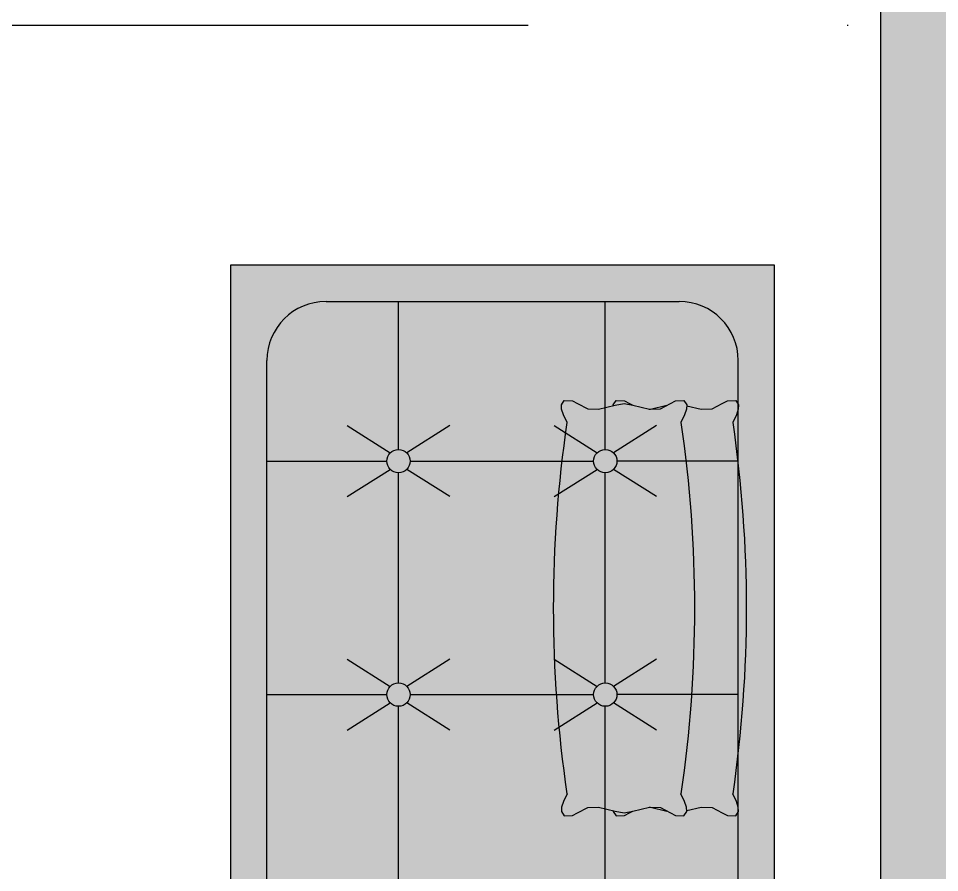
# Model space of a CAD drawing. Header units: centimetres. Extents: x 0 to 1814864, y -139216 to 99734.
# Drawn here: x 910800.4 to 910917.7, y 11683.8 to 11792.6 of the extents above; entities that cross this region are included whole.
import ezdxf

# ---------------------------------------------------------------- set-up
doc = ezdxf.new("R2010")
doc.units = ezdxf.units.CM
doc.header["$LTSCALE"] = 4
doc.linetypes.add('DASHDOT', pattern=[25.4, 12.7, -6.35, 0, -6.35])
for name, color, linetype in [('0.2', 2, 'Continuous'), ('0.6', 6, 'Continuous'), ('AIT-LAY-HTC', 254, 'Continuous'), ('AIT-LAY-MOB', 2, 'Continuous'), ('B-CORTE', 4, 'DASHDOT')]:
    doc.layers.add(name, color=color, linetype=linetype)

# ---------------------------------------------------------------- blocks, each defined once
blk = doc.blocks.new('A$C488113EE')
at = {"layer": 'AIT-LAY-HTC'}
h = blk.add_hatch(color=252, dxfattribs=at)
h.paths.add_polyline_path([(0.6737887888205023, 0.2598102904031308), (0.6825704459604651, 0.2765291510790462), (0.686741961552741, 0.2849983556306626), (0.6874667224078621, 0.2987345476632051), (0.6802739420997739, 0.3035019179134402), (0.6732953346212014, 0.3030251787246705), (0.6635821684544965, 0.2999555357794002), (0.650774633246499, 0.2937785234166661, 0.07309790113373814), (0.03669210851637672, 0.2937785234166661), (0.02388457330826554, 0.2999555357793788), (0.01417140714167431, 0.303025178724674), (0.007192799663073401, 0.3035019179134402), (1.935492832672026e-08, 0.2987345476631766), (0.0007247802101346679, 0.2849983556305773), (0.00489629580295059, 0.276529151079064), (0.01367795294234497, 0.2598102904032693), (0.01434502991551767, 0.2418521493647141), (0.008670229668496177, 0.2176499509981973), (0.01417140714170273, 0.2172741415127106), (0.0238845733082087, 0.2142044985675007), (0.03669210851637672, 0.2080274862047311, -0.07309790113373814), (0.650774633246499, 0.2080274862047311), (0.6635821684545817, 0.2142044985675149), (0.6732953346212298, 0.2172741415127071), (0.6787965120943227, 0.2176499509982008), (0.673121711847358, 0.2418521493647923)])
h.paths.add_polyline_path([(0.6729431969841073, 0.1568624521019757), (0.6731889211572479, 0.1579104299904692), (0.6737887888205307, 0.1740592531912881), (0.6825704459608914, 0.1907781138686353), (0.6867419615527126, 0.1992473184185393), (0.687466722407919, 0.212983510451263), (0.6802739420998591, 0.2177508807015052), (0.673295334621173, 0.2172741415127035), (0.6635821684546102, 0.2142044985674225), (0.650774633246499, 0.2080274862047311, 0.07309790113373814), (0.03669210851637672, 0.2080274862047311), (0.02388457330800975, 0.2142044985675149), (0.01417140714167431, 0.2172741415127035), (0.007192799663073401, 0.2177508807015016), (1.935498517013912e-08, 0.2129835104512097), (0.0007247802101346679, 0.1992473184185464), (0.004896295803632711, 0.1907781138645781), (0.01367795294231655, 0.1740592531912384), (0.01427782060568461, 0.1579104299903022), (0.0145235447787968, 0.1568624521020041), (0.007889004141105715, 0.128567100443302), (0.004990184934939634, 0.1139869334958696), (0.007889004140992029, 0.09940676654948888), (0.01434502991563136, 0.07187275483892464), (0.01367795294231655, 0.05391461380055773), (0.004896295803007433, 0.03719575312599588), (0.0007247802100778244, 0.02872654857315027), (1.935495674842969e-08, 0.01499035654061842), (0.007192799663073401, 0.01022298629034779), (0.01417140714167431, 0.01069972547908904), (0.02388457330815186, 0.01376936842437715), (0.03669210851637672, 0.01994638078712185, 0.07309790113373545), (0.6507746332464421, 0.01994638078712896), (0.6635821684544965, 0.01376936842437715), (0.673295334621173, 0.01069972547912101), (0.6802739420997739, 0.01022298629035134), (0.6874667224079758, 0.01499035654060776), (0.6867419615527126, 0.02872654857321422), (0.6825704459602093, 0.037195753124454), (0.6737887888205591, 0.05391461380061102), (0.6731217118472728, 0.07187275483872568), (0.67957773762177, 0.09940676654861491), (0.6824765568279361, 0.1139869334959869), (0.6795777376219405, 0.1285671004419626)])
h.paths.add_polyline_path([(1.47972342017971, 0.09940676654824188), (1.482622239385847, 0.1139869334959016), (1.479723420179624, 0.1285671004441191), (1.473088879542075, 0.1568624521019331), (1.473334603715131, 0.1579104299905048), (1.473934471378499, 0.1740592531913023), (1.482716128518462, 0.1907781138678537), (1.486887644110681, 0.1992473184185357), (1.48761240496583, 0.2129835104512239), (1.480419624657742, 0.2177508807015052), (1.473441017179169, 0.2172741415127071), (1.463727851012493, 0.2142044985674971), (1.45092031580441, 0.2080274862047311, 0.07309790113373472), (0.8368377910743163, 0.2080274862047311), (0.824030255866063, 0.2142044985675149), (0.8143170896996139, 0.2172741415127071), (0.807338482221013, 0.2177508807015087), (0.8001457019128964, 0.2129835104512168), (0.8008704627681595, 0.1992473184185677), (0.8050419783593838, 0.1907781138691895), (0.8138236355002846, 0.1740592531912171), (0.8144235031635674, 0.1579104299904941), (0.8146692273367933, 0.1568624521021), (0.8080346866988748, 0.1285671004427655), (0.8051358674928224, 0.1139869334959052), (0.8080346866990453, 0.099406766548924), (0.8144907124735141, 0.07187275483867239), (0.813823635500313, 0.05391461380067852), (0.8050419783611176, 0.0371957531259568), (0.8008704627680459, 0.02872654857326751), (0.8001457019128964, 0.01499035654061132), (0.8073384822209846, 0.01022298629034424), (0.8143170896995571, 0.01069972547911746), (0.824030255866063, 0.01376936842436649), (0.8368377910743163, 0.01994638078712185, 0.07309790113373886), (1.45092031580441, 0.01994638078711475), (1.463727851012635, 0.01376936842435939), (1.473441017179084, 0.01069972547909259), (1.480419624657685, 0.01022298629034779), (1.487612404965915, 0.01499035654059711), (1.486887644110681, 0.0287265485731929), (1.482716128518149, 0.03719575312391754), (1.473934471378442, 0.05391461380053997), (1.473267394405241, 0.07187275483878253)])
h.paths.add_polyline_path([(1.47393447137847, 0.2598102904031698), (1.482716128516813, 0.2765291510777672), (1.486887644110681, 0.2849983556305773), (1.487612404965915, 0.2987345476631944), (1.480419624657742, 0.3035019179134402), (1.473441017179141, 0.303025178724674), (1.463727851012493, 0.2999555357794108), (1.45092031580441, 0.2937785234166661, 0.07309790113373472), (0.8368377910743163, 0.2937785234166661), (0.8240302558661199, 0.2999555357794215), (0.8143170896996139, 0.3030251787246669), (0.8073384822209846, 0.3035019179134402), (0.8001457019128679, 0.2987345476631909), (0.8008704627681027, 0.2849983556306235), (0.805041978361487, 0.2765291510767796), (0.8138236355002277, 0.2598102904032658), (0.8144907124734857, 0.2418521493649273), (0.8088159122264358, 0.2176499509982044), (0.8143170896996708, 0.2172741415127106), (0.8240302558662904, 0.2142044985674403), (0.8368377910743163, 0.2080274862047311, -0.07309790113373472), (1.45092031580441, 0.2080274862047311), (1.463727851012408, 0.2142044985674545), (1.473441017179113, 0.2172741415127035), (1.478942194652291, 0.2176499509981973), (1.473267394405269, 0.241852149364842)])
blk.add_line((0.01901602203514585, 0.2849983556302398), (0.01901602203514585, 0.08430472682137591))
for points in [[(0.008670229668496177, 0.2176499509981973), (0.01434502991557451, 0.2418521493648775), (0.01367795294234497, 0.2598102904031983), (0.004896295802637951, 0.276529151078666), (0.0007247802101346679, 0.2849983556305808), (1.935495674842969e-08, 0.2987345476631909), (0.007192799663073401, 0.3035019179134402), (0.01417140714167431, 0.3030251787246705), (0.02388457330826554, 0.2999555357794357), (0.03669210851637672, 0.2937785234166661)], [(0.6787965120943795, 0.2176499509981973), (0.6731217118473012, 0.2418521493648775), (0.6737887888205307, 0.2598102904031983), (0.6825704459602946, 0.2765291510786945), (0.686741961552741, 0.2849983556305808), (0.687466722407919, 0.2987345476631909), (0.6802739420998023, 0.3035019179134402), (0.6732953346212014, 0.3030251787246705), (0.6635821684546102, 0.2999555357794357), (0.650774633246499, 0.2937785234166661)], [(0.8088159122264074, 0.2176499509981973), (0.8144907124735141, 0.2418521493648775), (0.8138236355002846, 0.2598102904031983), (0.8050419783605207, 0.2765291510786945), (0.8008704627680743, 0.2849983556305808), (0.8001457019128679, 0.2987345476631909), (0.8073384822209846, 0.3035019179134402), (0.8143170896996139, 0.3030251787246705), (0.8240302558662052, 0.2999555357794357), (0.8368377910743163, 0.2937785234166661)], [(1.478942194652319, 0.2176499509981973), (1.473267394405241, 0.2418521493648775), (1.47393447137847, 0.2598102904031983), (1.482716128518177, 0.276529151078666), (1.486887644110681, 0.2849983556305808), (1.487612404965859, 0.2987345476631909), (1.480419624657742, 0.3035019179134402), (1.473441017179141, 0.3030251787246705), (1.46372785101255, 0.2999555357794357), (1.45092031580441, 0.2937785234166661)], [(0.03669210851637672, 0.01994638078712185), (0.02388457330826554, 0.0137693684243807), (0.01417140714167431, 0.01069972547908904), (0.00719279966304498, 0.01022298629034779), (1.935495674842969e-08, 0.01499035654056868), (0.0007247802101346679, 0.02872654857317869), (0.004896295802637951, 0.03719575312509349), (0.01367795294234497, 0.05391461380056128), (0.01434502991557451, 0.071872754838882), (0.007889004141048872, 0.09940676654894176), (0.004990184934939634, 0.1139869334958981), (0.007889004141048872, 0.1285671004428544), (0.01434502991557451, 0.1561011121529425), (0.01367795294234497, 0.1740592531912348), (0.004896295802637951, 0.1907781138667595), (0.0007247802101346679, 0.1992473184186174), (1.935495674842969e-08, 0.2129835104512274), (0.007192799663073401, 0.2177508807015052), (0.01417140714167431, 0.2172741415127071), (0.02388457330826554, 0.2142044985674723), (0.03669210851637672, 0.2080274862047311)], [(0.6507746332464706, 0.01994638078712185), (0.6635821684546102, 0.0137693684243807), (0.6732953346212014, 0.01069972547911746), (0.6802739420998023, 0.01022298629034779), (0.687466722407919, 0.01499035654059711), (0.686741961552741, 0.02872654857320711), (0.6825704459602946, 0.03719575312509349), (0.6737887888205307, 0.05391461380058971), (0.6731217118473012, 0.07187275483891042), (0.6795777376217984, 0.09940676654897018), (0.6824765568279361, 0.1139869334959265), (0.6795777376217984, 0.1285671004428544), (0.6731217118473012, 0.1561011121529425), (0.6737887888205307, 0.1740592531912348), (0.6825704459602946, 0.1907781138667595), (0.686741961552741, 0.1992473184186174), (0.687466722407919, 0.2129835104512274), (0.6802739420998023, 0.2177508807015052), (0.6732953346212014, 0.2172741415127071), (0.6635821684546102, 0.2142044985674723), (0.650774633246499, 0.2080274862047311)], [(0.8368377910743163, 0.01994638078712185), (0.8240302558662052, 0.0137693684243807), (0.8143170896996139, 0.01069972547911746), (0.8073384822209846, 0.01022298629034779), (0.8001457019128679, 0.01499035654059711), (0.8008704627680743, 0.02872654857320711), (0.8050419783605207, 0.03719575312509349), (0.8138236355002846, 0.05391461380058971), (0.8144907124735141, 0.07187275483891042), (0.8080346866989885, 0.09940676654897018), (0.8051358674928792, 0.1139869334959265), (0.8080346866989885, 0.1285671004428544), (0.8144907124735141, 0.1561011121529425), (0.8138236355002846, 0.1740592531912348), (0.8050419783605207, 0.1907781138667595), (0.8008704627680743, 0.1992473184186174), (0.8001457019128679, 0.2129835104512274), (0.8073384822209846, 0.2177508807015052), (0.8143170896996139, 0.2172741415127071), (0.8240302558662052, 0.2142044985674723), (0.8368377910743163, 0.2080274862047311)], [(1.45092031580441, 0.01994638078712185), (1.46372785101255, 0.0137693684243807), (1.473441017179141, 0.01069972547908904), (1.480419624657742, 0.01022298629034779), (1.487612404965859, 0.01499035654056868), (1.486887644110681, 0.02872654857317869), (1.482716128518177, 0.03719575312509349), (1.47393447137847, 0.05391461380056128), (1.473267394405241, 0.071872754838882), (1.479723420179738, 0.09940676654894176), (1.482622239385876, 0.1139869334958981), (1.479723420179738, 0.1285671004428544), (1.473267394405241, 0.1561011121529425), (1.47393447137847, 0.1740592531912348), (1.482716128518177, 0.1907781138667595), (1.486887644110681, 0.1992473184186174), (1.487612404965859, 0.2129835104512274), (1.480419624657742, 0.2177508807015052), (1.473441017179141, 0.2172741415127071), (1.46372785101255, 0.2142044985674723), (1.45092031580441, 0.2080274862047311)], [(0.01427782060562777, 0.1558144742132477), (0.01434502991557451, 0.1576237920508454), (0.00792175467040579, 0.1850181275128371)], [(0.6731889211572479, 0.1558144742132761), (0.6731217118473012, 0.1576237920508738), (0.6795449870925268, 0.1850181275128371)], [(0.8144235031635674, 0.1558144742132761), (0.8144907124735141, 0.1576237920508738), (0.8080674372282886, 0.1850181275128371)], [(1.473334603715159, 0.1558144742132477), (1.473267394405241, 0.1576237920508454), (1.479690669650381, 0.1850181275128371)], [(0.008670229668496177, 0.09607495320559067), (0.00719279966304498, 0.09597402350228279), (1.935495674842969e-08, 0.1007413937525321), (0.0007247802101346679, 0.1144775857851705), (0.004896295802637951, 0.1229467903370285), (0.00792175467040579, 0.1287067766909793)], [(0.6787965120943795, 0.09607495320559067), (0.6802739420998023, 0.09597402350228279), (0.687466722407919, 0.1007413937525605), (0.686741961552741, 0.1144775857851705), (0.6825704459602946, 0.1229467903370285), (0.6795449870925268, 0.1287067766909793)], [(0.8088159122264074, 0.09607495320559067), (0.8073384822209846, 0.09597402350228279), (0.8001457019128679, 0.1007413937525605), (0.8008704627680743, 0.1144775857851705), (0.8050419783605207, 0.1229467903370285), (0.8080674372282886, 0.1287067766909793)], [(1.478942194652319, 0.09607495320559067), (1.480419624657742, 0.09597402350228279), (1.487612404965859, 0.1007413937525321), (1.486887644110681, 0.1144775857851705), (1.482716128518177, 0.1229467903370285), (1.479690669650381, 0.1287067766909793)]]:
    blk.add_lwpolyline(points)
for centre, radius, start, end in [((0.3437333708814378, -1.795205175731365), 2.111427770988389, 81.63846911779682, 98.36153088219987), ((1.143879053439349, -1.795205175731365), 2.111427770988389, 81.63846911779682, 98.36153088219987), ((0.3437333708814378, -1.880956212943328), 2.111427770988389, 81.63846911779682, 98.36153088219987), ((1.143879053439349, -1.880956212943328), 2.111427770988389, 81.63846911779682, 98.36153088219987), ((0.3437333708814663, 2.108930079935124), 2.111427770988327, 261.6384691177968, 278.3615308822032), ((1.143879053439349, 2.108930079935096), 2.111427770988327, 261.6384691177968, 278.3615308822032)]:
    blk.add_arc(centre, radius, start, end)
blk = doc.blocks.new('A$C5116721E')
at = {"layer": 'AIT-LAY-HTC'}
blk.add_hatch(color=252, dxfattribs=at).paths.add_polyline_path([(1.859999996661494, 0.8600000239219776), (-0.04000000333849907, 0.8600000239219776), (-0.04000000333849926, -0.03999997607780792), (1.859999996661494, -0.03999997607780777)])
h = blk.add_hatch(color=255, dxfattribs=at)
edge = h.paths.add_edge_path()
edge.add_line((1.799999996661512, 0.5822222461448945), (1.555121407617008, 0.5822222461447808))
edge.add_ellipse((1.535815036425873, 0.5822222461447808), major_axis=(-0.01365166598936922, 0.01365166598936922), ratio=0.999999999998086, start_angle=225.0000000000549, end_angle=314.9999999999452)
edge.add_line((1.535815036425873, 0.6015286173359158), (1.535815036425873, 0.8000000239219904))
edge.add_line((1.535815036425873, 0.8000000239219904), (1.702222218883691, 0.800000023921978))
edge.add_ellipse((1.702222218883691, 0.7022222461441299), major_axis=(-0.06913932971606143, 0.0691393297160614), ratio=0.9999999999999098, start_angle=225.0000000000026, end_angle=314.99999999999744, ccw=False)
edge.add_line((1.799999996661512, 0.7022222461441299), (1.799999996661512, 0.5822222461448945))
edge = h.paths.add_edge_path()
edge.add_ellipse((1.535815036425873, 0.5822222461447808), major_axis=(0.01365166598936034, 0.01365166598936034), ratio=0.9999999999993872, start_angle=45.00000000001755, end_angle=134.9999999999824)
edge.add_line((1.516508665234738, 0.5822222461447808), (1.16865360728633, 0.5822222461447808))
edge.add_ellipse((1.149347236095196, 0.5822222461447808), major_axis=(0.0136516659893573, 0.0136516659893573), ratio=0.9999999999998321, start_angle=314.9999999999952, end_angle=405.0000000000048)
edge.add_line((1.149347236095196, 0.6015286173359158), (1.149347236095196, 0.8000000239220171))
edge.add_line((1.149347236095196, 0.8000000239220171), (1.535815036425873, 0.8000000239219904))
edge.add_line((1.535815036425873, 0.8000000239219904), (1.535815036425873, 0.6015286173359158))
edge = h.paths.add_edge_path()
edge.add_ellipse((1.535815036425873, 0.2400000239223772), major_axis=(0.01365166598936034, 0.01365166598936034), ratio=0.9999999999993872, start_angle=45.00000000001755, end_angle=134.9999999999824)
edge.add_line((1.516508665234738, 0.2400000239223772), (1.16865360728633, 0.2400000239223772))
edge.add_ellipse((1.149347236095196, 0.2400000239223772), major_axis=(0.01365166598935641, 0.01365166598935641), ratio=0.9999999999999623, start_angle=314.9999999999989, end_angle=405.000000000001)
edge.add_line((1.149347236095196, 0.2593063951135122), (1.149347236095196, 0.5629158749536476))
edge.add_ellipse((1.149347236095196, 0.5822222461447808), major_axis=(-0.01365166598935641, 0.01365166598935641), ratio=0.9999999999998702, start_angle=134.9999999999963, end_angle=225.0000000000037)
edge.add_line((1.16865360728633, 0.5822222461447808), (1.516508665234738, 0.5822222461447808))
edge.add_ellipse((1.535815036425873, 0.5822222461447808), major_axis=(0.01365166598935641, 0.01365166598935641), ratio=0.9999999999998701, start_angle=134.9999999999963, end_angle=225.0000000000037)
edge.add_line((1.535815036425873, 0.5629158749536476), (1.535815036425873, 0.2593063951135122))
edge = h.paths.add_edge_path()
edge.add_line((1.535815036425845, 0.02000002392218292), (1.149347236095196, 0.02000002392212785))
edge.add_line((1.149347236095196, 0.02000002392212785), (1.149347236095196, 0.2206936527312422))
edge.add_ellipse((1.149347236095196, 0.2400000239223772), major_axis=(-0.01365166598935641, 0.01365166598935642), ratio=0.999999999999962, start_angle=134.9999999999989, end_angle=225.0000000000011)
edge.add_line((1.16865360728633, 0.2400000239223772), (1.516508665234738, 0.2400000239223772))
edge.add_ellipse((1.535815036425873, 0.2400000239223772), major_axis=(0.01365166598935641, 0.01365166598935641), ratio=0.9999999999999623, start_angle=134.9999999999989, end_angle=225.0000000000011)
edge.add_line((1.535815036425873, 0.2206936527312422), (1.535815036425845, 0.02000002392218292))
edge = h.paths.add_edge_path()
edge.add_ellipse((1.702222218883691, 0.1177778017000559), major_axis=(0.06913932971610161, 0.06913932971610162), ratio=0.9999999999993285, start_angle=225.0000000000192, end_angle=314.9999999999808, ccw=False)
edge.add_line((1.702222218883691, 0.02000002392220779), (1.535815036425873, 0.02000002392218292))
edge.add_line((1.535815036425873, 0.02000002392218292), (1.535815036425873, 0.2206936527312422))
edge.add_ellipse((1.535815036425873, 0.2400000239223772), major_axis=(0.01365166598935001, 0.01365166598935001), ratio=0.999999999999428, start_angle=225.0000000000164, end_angle=314.9999999999836)
edge.add_line((1.55512140761698, 0.2400000239223772), (1.799999996661569, 0.2400000239224909))
edge.add_line((1.799999996661569, 0.2400000239224909), (1.799999996661569, 0.1177778017000861))
edge = h.paths.add_edge_path()
edge.add_line((1.799999996661569, 0.2400000239224909), (1.555121407617008, 0.2400000239223772))
edge.add_ellipse((1.535815036425873, 0.2400000239223772), major_axis=(-0.0136516659893701, 0.0136516659893701), ratio=0.9999999999979559, start_angle=225.0000000000586, end_angle=314.9999999999415)
edge.add_line((1.535815036425873, 0.2593063951135122), (1.535815036425873, 0.5629158749536476))
edge.add_ellipse((1.535815036425873, 0.5822222461447808), major_axis=(0.01365166598934875, 0.01365166598934875), ratio=0.9999999999995202, start_angle=225.0000000000138, end_angle=314.9999999999862)
edge.add_line((1.55512140761698, 0.5822222461447808), (1.799999996661512, 0.5822222461448945))
edge.add_line((1.799999996661512, 0.5822222461448945), (1.799999996661569, 0.2400000239224909))
edge = h.paths.add_edge_path()
edge.add_line((1.130040864904061, 0.5822222461447808), (0.747700340104501, 0.5822222461447808))
edge.add_ellipse((0.728393968913366, 0.5822222461447808), major_axis=(0.0136516659893573, 0.0136516659893573), ratio=0.9999999999998321, start_angle=314.9999999999952, end_angle=405.0000000000048)
edge.add_line((0.728393968913366, 0.6015286173359158), (0.7283939689133376, 0.8000000239220473))
edge.add_line((0.7283939689133376, 0.8000000239220473), (1.149347236095196, 0.8000000239220171))
edge.add_line((1.149347236095196, 0.8000000239220171), (1.149347236095196, 0.6015286173359158))
edge.add_ellipse((1.149347236095196, 0.5822222461447808), major_axis=(-0.01365166598935729, 0.0136516659893573), ratio=0.9999999999998321, start_angle=-45.0000000000048, end_angle=45.0000000000048)
edge = h.paths.add_edge_path()
edge.add_ellipse((1.149347236095196, 0.2400000239223772), major_axis=(-0.01365166598935641, 0.01365166598935642), ratio=0.999999999999962, start_angle=-45.00000000000109, end_angle=45.00000000000109)
edge.add_line((1.130040864904061, 0.2400000239223772), (0.747700340104501, 0.2400000239223772))
edge.add_ellipse((0.728393968913366, 0.2400000239223772), major_axis=(0.01365166598935641, 0.01365166598935641), ratio=0.9999999999999623, start_angle=314.9999999999989, end_angle=405.000000000001)
edge.add_line((0.728393968913366, 0.2593063951135122), (0.728393968913366, 0.5629158749536476))
edge.add_ellipse((0.728393968913366, 0.5822222461447808), major_axis=(-0.01365166598935641, 0.01365166598935641), ratio=0.9999999999998702, start_angle=134.9999999999963, end_angle=225.0000000000037)
edge.add_line((0.747700340104501, 0.5822222461447808), (1.130040864904061, 0.5822222461447808))
edge.add_ellipse((1.149347236095196, 0.5822222461447808), major_axis=(0.01365166598935641, 0.01365166598935641), ratio=0.9999999999998701, start_angle=134.9999999999963, end_angle=225.0000000000037)
edge.add_line((1.149347236095196, 0.5629158749536476), (1.149347236095196, 0.2593063951135122))
edge = h.paths.add_edge_path()
edge.add_line((1.149347236095196, 0.02000002392212785), (0.7283939689133376, 0.02000002392206746))
edge.add_line((0.7283939689133376, 0.02000002392206746), (0.728393968913366, 0.2206936527312422))
edge.add_ellipse((0.728393968913366, 0.2400000239223772), major_axis=(-0.01365166598935641, 0.01365166598935642), ratio=0.999999999999962, start_angle=134.9999999999989, end_angle=225.0000000000011)
edge.add_line((0.747700340104501, 0.2400000239223772), (1.130040864904061, 0.2400000239223772))
edge.add_ellipse((1.149347236095196, 0.2400000239223772), major_axis=(0.01365166598935641, 0.01365166598935641), ratio=0.9999999999999623, start_angle=134.9999999999989, end_angle=225.0000000000011)
edge.add_line((1.149347236095196, 0.2206936527312422), (1.149347236095196, 0.02000002392212785))
edge = h.paths.add_edge_path()
edge.add_line((0.7283939689133376, 0.02000002392206746), (0.3232453748628643, 0.02000002392200884))
edge.add_line((0.3232453748628643, 0.02000002392200884), (0.3232453748628643, 0.2206936527312404))
edge.add_ellipse((0.3232453748628643, 0.2400000239223754), major_axis=(-0.01365166598935641, 0.01365166598935642), ratio=0.999999999999962, start_angle=134.9999999999989, end_angle=225.0000000000064)
edge.add_line((0.3425517460539993, 0.2400000239223772), (0.7090875977222311, 0.2400000239223772))
edge.add_ellipse((0.728393968913366, 0.2400000239223772), major_axis=(0.01365166598935641, 0.01365166598935641), ratio=0.9999999999999623, start_angle=134.9999999999989, end_angle=225.0000000000011)
edge.add_line((0.728393968913366, 0.2206936527312422), (0.7283939689133376, 0.02000002392206746))
edge = h.paths.add_edge_path()
edge.add_ellipse((0.728393968913366, 0.2400000239223772), major_axis=(-0.01365166598935641, 0.01365166598935642), ratio=0.999999999999962, start_angle=-45.00000000000109, end_angle=45.00000000000109)
edge.add_line((0.7090875977222311, 0.2400000239223772), (0.3425517460539993, 0.2400000239223772))
edge.add_ellipse((0.3232453748628643, 0.2400000239223754), major_axis=(-0.01365166598936922, 0.01365166598936922), ratio=0.999999999998086, start_angle=225.0000000000601, end_angle=314.9999999999452)
edge.add_line((0.3232453748628643, 0.2593063951135104), (0.3232453748628643, 0.5629158749536458))
edge.add_ellipse((0.3232453748628643, 0.582222246144779), major_axis=(0.01365166598935553, 0.01365166598935553), ratio=0.9999999999999998, start_angle=225, end_angle=315.0000000000053)
edge.add_line((0.3425517460539993, 0.5822222461447808), (0.7090875977222311, 0.5822222461447808))
edge.add_ellipse((0.728393968913366, 0.5822222461447808), major_axis=(0.01365166598935641, 0.01365166598935641), ratio=0.9999999999998701, start_angle=134.9999999999963, end_angle=225.0000000000037)
edge.add_line((0.728393968913366, 0.5629158749536476), (0.728393968913366, 0.2593063951135122))
edge = h.paths.add_edge_path()
edge.add_ellipse((0.728393968913366, 0.5822222461447808), major_axis=(-0.01365166598935729, 0.0136516659893573), ratio=0.9999999999998321, start_angle=-45.0000000000048, end_angle=45.0000000000048)
edge.add_line((0.7090875977222311, 0.5822222461447808), (0.3425517460539993, 0.5822222461447808))
edge.add_ellipse((0.3232453748628643, 0.582222246144779), major_axis=(-0.01365166598936922, 0.01365166598936922), ratio=0.999999999998086, start_angle=225.0000000000601, end_angle=314.9999999999452)
edge.add_line((0.3232453748628643, 0.601528617335914), (0.3232453748628643, 0.8000000239220757))
edge.add_line((0.3232453748628643, 0.8000000239220757), (0.7283939689133376, 0.8000000239220473))
edge.add_line((0.7283939689133376, 0.8000000239220473), (0.728393968913366, 0.6015286173359158))
edge = h.paths.add_edge_path()
edge.add_ellipse((0.3232453748628643, 0.582222246144779), major_axis=(-0.01365166598935729, 0.0136516659893573), ratio=0.9999999999998321, start_angle=-45.0000000000048, end_angle=45.0000000000048)
edge.add_line((0.3039390036717293, 0.582222246144779), (0.0199999966615394, 0.5822222461446653))
edge.add_line((0.0199999966615394, 0.5822222461446653), (0.0199999966615394, 0.7022222461442116))
edge.add_ellipse((0.1177777744393893, 0.7022222461442418), major_axis=(-0.06913932971607029, 0.06913932971607029), ratio=0.999999999999944, start_angle=-45.00000000000148, end_angle=45.00000000001933, ccw=False)
edge.add_line((0.1177777744393893, 0.8000000239220899), (0.3232453748628643, 0.8000000239220757))
edge.add_line((0.3232453748628643, 0.8000000239220757), (0.3232453748628643, 0.601528617335914))
edge = h.paths.add_edge_path()
edge.add_ellipse((0.3232453748628643, 0.2400000239223754), major_axis=(-0.01365166598935641, 0.01365166598935642), ratio=0.999999999999962, start_angle=-45.00000000000109, end_angle=45.00000000000109)
edge.add_line((0.3039390036717293, 0.2400000239223754), (0.01999999666151098, 0.2400000239223754))
edge.add_line((0.01999999666151098, 0.2400000239223754), (0.0199999966615394, 0.5822222461446653))
edge.add_line((0.0199999966615394, 0.5822222461446653), (0.3039390036717293, 0.582222246144779))
edge.add_ellipse((0.3232453748628643, 0.582222246144779), major_axis=(0.01365166598935641, 0.01365166598935641), ratio=0.9999999999998701, start_angle=134.9999999999963, end_angle=225.0000000000037)
edge.add_line((0.3232453748628643, 0.5629158749536458), (0.3232453748628643, 0.2593063951135104))
edge = h.paths.add_edge_path()
edge.add_line((0.3232453748628643, 0.02000002392200884), (0.1177777744393893, 0.02000002392197864))
edge.add_ellipse((0.1177777744393609, 0.1177778016998268), major_axis=(-0.06913932971607709, 0.06913932971607709), ratio=0.9999999999997476, start_angle=44.999999999989484, end_angle=135.0000000000094, ccw=False)
edge.add_line((0.01999999666151098, 0.117777801699857), (0.01999999666151098, 0.2400000239223754))
edge.add_line((0.01999999666151098, 0.2400000239223754), (0.3039390036717293, 0.2400000239223754))
edge.add_ellipse((0.3232453748628643, 0.2400000239223754), major_axis=(0.01365166598935641, 0.01365166598935641), ratio=0.9999999999999623, start_angle=134.9999999999989, end_angle=225.0000000000011)
edge.add_line((0.3232453748628643, 0.2206936527312404), (0.3232453748628643, 0.02000002392200884))
for p, q in [((0.1177777744393893, 0.8000000239220899), (1.702222218883691, 0.800000023921978)), ((0.3232453748628643, 0.8000000239219762), (0.3232453748628643, 0.6015286173359993)), ((0.7283939689133376, 0.800000023921978), (0.728393968913366, 0.601528617336001)), ((1.149347236095196, 0.800000023921978), (1.149347236095196, 0.601528617336001)), ((1.535815036425845, 0.800000023921978), (1.535815036425873, 0.601528617336001)), ((0.0199999966615394, 0.7022222461442116), (0.01999999666151098, 0.117777801699857)), ((1.799999996661512, 0.7022222461440997), (1.799999996661569, 0.1177778017000861)), ((0.2645115360323587, 0.6670889080882443), (0.3095937088734786, 0.5958739121341079)), ((0.3819792136933415, 0.6670889080882443), (0.3368970408522216, 0.5958739121341079)), ((0.6696601300828604, 0.6670889080882461), (0.7147423029239803, 0.5958739121341097)), ((0.6696601300828604, 0.6670889080882461), (0.7147423029239803, 0.5958739121341097)), ((0.7871278077438433, 0.6670889080882461), (0.7420456349027234, 0.5958739121341097)), ((0.7871278077438433, 0.6670889080882461), (0.7420456349027234, 0.5958739121341097)), ((1.090613397264718, 0.6670889080882461), (1.135695570105838, 0.5958739121341097)), ((1.208081074925701, 0.6670889080882461), (1.162998902084581, 0.5958739121341097)), ((1.477081197595368, 0.6670889080882461), (1.522163370436516, 0.5958739121341097)), ((1.594548875256379, 0.6670889080882461), (1.549466702415231, 0.5958739121341097)), ((0.01999999666151098, 0.5822222461446653), (0.3039390036717293, 0.582222246144779)), ((0.3425517460539993, 0.5822222461447808), (0.7090875977222311, 0.5822222461447808)), ((0.747700340104501, 0.5822222461447808), (1.130040864904061, 0.5822222461447808)), ((1.16865360728633, 0.5822222461447808), (1.516508665234738, 0.5822222461447808)), ((1.555121407617008, 0.5822222461447808), (1.799999996661569, 0.5822222461448945)), ((0.2645115360323587, 0.4973555842014559), (0.3095937088734786, 0.5685705801554501)), ((0.3819792136933415, 0.4973555842014559), (0.3368970408522216, 0.5685705801554501)), ((0.6696601300828604, 0.4973555842014576), (0.7147423029239803, 0.5685705801554519)), ((0.6696601300828604, 0.4973555842014576), (0.7147423029239803, 0.5685705801554519)), ((0.7871278077438433, 0.4973555842014576), (0.7420456349027234, 0.5685705801554519)), ((0.7871278077438433, 0.4973555842014576), (0.7420456349027234, 0.5685705801554519)), ((1.090613397264718, 0.4973555842014576), (1.135695570105838, 0.5685705801554519)), ((1.208081074925701, 0.4973555842014576), (1.162998902084581, 0.5685705801554519)), ((1.477081197595368, 0.4973555842014576), (1.522163370436516, 0.5685705801554519)), ((1.594548875256379, 0.4973555842014576), (1.549466702415231, 0.5685705801554519)), ((0.3232453748628643, 0.5629158749537009), (0.3232453748628643, 0.259306395113482)), ((0.728393968913366, 0.5629158749537027), (0.728393968913366, 0.2593063951134837)), ((1.149347236095196, 0.5629158749537027), (1.149347236095196, 0.2593063951134837)), ((1.535815036425873, 0.5629158749537027), (1.535815036425873, 0.2593063951134837)), ((0.2645115360323587, 0.3248666858658407), (0.3095937088734786, 0.2536516899117043)), ((0.3819792136933415, 0.3248666858658407), (0.3368970408522216, 0.2536516899117043)), ((0.6696601300828604, 0.3248666858658424), (0.7147423029239803, 0.2536516899117061)), ((0.7871278077438433, 0.3248666858658424), (0.7420456349027234, 0.2536516899117061)), ((1.090613397264718, 0.3248666858658424), (1.135695570105838, 0.2536516899117061)), ((1.208081074925701, 0.3248666858658424), (1.162998902084581, 0.2536516899117061)), ((1.477081197595368, 0.3248666858658424), (1.522163370436516, 0.2536516899117061)), ((1.594548875256379, 0.3248666858658424), (1.549466702415231, 0.2536516899117061)), ((0.01999999666151098, 0.2400000239223754), (0.3039390036717293, 0.2400000239223754)), ((0.3425517460539993, 0.2400000239223772), (0.7090875977222311, 0.2400000239223772)), ((0.747700340104501, 0.2400000239223772), (1.130040864904061, 0.2400000239223772)), ((1.16865360728633, 0.2400000239223772), (1.516508665234738, 0.2400000239223772)), ((1.555121407617008, 0.2400000239223772), (1.799999996661569, 0.2400000239224909)), ((0.2645115360323587, 0.1551333619789386), (0.3095937088734786, 0.2263483579330465)), ((0.3232453748628643, 0.02000002392243339), (0.3232453748628643, 0.2206936527312973)), ((0.3819792136933415, 0.1551333619789386), (0.3368970408522216, 0.2263483579330465)), ((0.6696601300828604, 0.1551333619789403), (0.7147423029239803, 0.2263483579330483)), ((0.7283939689133376, 0.02000002392243516), (0.728393968913366, 0.220693652731299)), ((0.7871278077438433, 0.1551333619789403), (0.7420456349027234, 0.2263483579330483)), ((1.090613397264718, 0.1551333619789403), (1.135695570105838, 0.2263483579330483)), ((1.149347236095196, 0.02000002392243516), (1.149347236095196, 0.220693652731299)), ((1.208081074925701, 0.1551333619789403), (1.162998902084581, 0.2263483579330483)), ((1.477081197595368, 0.1551333619789403), (1.522163370436516, 0.2263483579330483)), ((1.535815036425873, 0.02000002392243516), (1.535815036425873, 0.220693652731299)), ((1.594548875256379, 0.1551333619789403), (1.549466702415231, 0.2263483579330483)), ((0.1177777744393893, 0.02000002392197864), (1.702222218883691, 0.02000002392220779))]:
    blk.add_line(p, q)
blk.add_lwpolyline([(1.859999996661494, 0.8600000239219776), (-0.04000000333849907, 0.8600000239219776), (-0.04000000333849926, -0.03999997607780792), (1.859999996661494, -0.03999997607780777)], close=True)
for centre in [(0.3232453748628643, 0.582222246144779), (0.728393968913366, 0.5822222461447808), (0.728393968913366, 0.5822222461447808), (1.149347236095196, 0.5822222461447808), (1.535815036425873, 0.5822222461447808), (0.3232453748628643, 0.2400000239223754), (0.728393968913366, 0.2400000239223772), (1.149347236095196, 0.2400000239223772), (1.535815036425873, 0.2400000239223772)]:
    blk.add_circle(centre, 0.01930637119113462)
for centre, start, end in [((0.1177777744393893, 0.7022222461442116), 90, 180), ((1.702222218883691, 0.7022222461440997), 0, 89.99999999999675), ((0.1177777744393609, 0.117777801699857), 180, 270), ((1.702222218883691, 0.1177778017000861), 270.0000000000032, 0)]:
    blk.add_arc(centre, 0.09777777777784902, start, end)
at = {"extrusion": (0, 0, -1), "zscale": -1, "rotation": 180}
blk.add_blockref('A$C488113EE', (-0.1485327096885669, 0.3229864360853423), dxfattribs=at)

msp = doc.modelspace()

# ---------------------------------------------------------------- hatches: boundary and pattern name
at = {"layer": '0.2', "true_color": 0x000000}
h = msp.add_hatch(color=18, dxfattribs=at)
h.dxf.hatch_style = 1
h.paths.add_polyline_path([(909238.234680186, 12513.01251930817), (907978.234680186, 12513.01251930817), (907978.234680186, 11823.01587522103), (907993.234680186, 11823.01587522103), (907993.234680186, 11838.01587522103), (907993.234680186, 12498.01251930817), (909223.234680186, 12498.01251930817), (909223.234680186, 11838.01587522103), (908158.234680186, 11838.01587522103), (908158.234680186, 11823.01587522103), (909238.234680186, 11823.01587522103)])
h.paths.add_polyline_path([(909458.234680186, 12513.01251930817), (909238.234680186, 12513.01251930817), (909238.234680186, 12253.01251930817), (909283.7346805937, 12253.01251930817), (909283.7346805937, 12253.01251936172), (909283.7346805937, 12264.01251929921), (909283.7346805937, 12268.01251930817), (909253.234680186, 12268.01251930817), (909253.234680186, 12498.01251930817), (909443.234680186, 12498.01251930817), (909443.234680186, 12268.01251930817), (909435.7346814985, 12268.01251930817), (909435.7346814985, 12253.01251930817), (909443.234680186, 12253.01251930817), (909443.234680186, 12123.01251930817), (909443.234680186, 12108.01251930817), (909458.234680186, 12108.01251930817), (909458.234680186, 12123.01251930817), (909548.234680186, 12123.01251930817), (909548.234680186, 12138.01251930817), (909458.234680186, 12138.01251930817), (909458.234680186, 12498.01251930817)])
h.paths.add_polyline_path([(909488.234680186, 12513.01251930817), (909458.234680186, 12513.01251930817), (909458.234680186, 12498.01251930817), (909488.234680186, 12498.01251930817)], flags=17)
h.paths.add_polyline_path([(909693.234680186, 12498.01251930817), (909744.234680186, 12498.01251930817), (909744.234680186, 12513.01251930817), (909678.234680186, 12513.01251930817), (909648.234680186, 12513.01251930817), (909648.234680186, 12498.01251930817), (909678.234680186, 12498.01251930817), (909678.234680186, 12138.01251930817), (909668.234680186, 12138.01251930817), (909668.234680186, 12123.01251930817), (909693.234680186, 12123.01251930817), (909845.234680186, 12123.01251930817), (909845.234680186, 12138.01251930817), (909693.234680186, 12138.01251930817), (909693.234680186, 12438.01251930817)])
h.paths.add_polyline_path([(909990.234680186, 12498.01251930817), (910085.234680186, 12498.01251930817), (910085.234680186, 12513.01251930817), (909975.234680186, 12513.01251930817), (909924.234680186, 12513.01251930817), (909924.234680186, 12498.01251930817), (909975.234680186, 12498.01251930817), (909975.234680186, 12438.01251930817), (909975.234680186, 12138.01251930817), (909965.234680186, 12138.01251930817), (909965.234680186, 12123.01251930817), (909990.234680186, 12123.01251930817), (910000.234680186, 12123.01251930817), (910000.234680186, 12138.01251930817), (909990.234680186, 12138.01251930817)])
h.paths.add_polyline_path([(910930.234680186, 12138.01251930826), (910620.234680186, 12138.01251930817), (910610.234680186, 12138.01251930817), (910610.234680186, 12148.01251930817), (910595.234680186, 12148.01251930817), (910595.234680186, 12138.01251930817), (910395.234680186, 12138.01251930817), (910395.234680186, 12498.01251930817), (910450.234680186, 12498.01251930817), (910450.234680186, 12513.01251930817), (910380.234680186, 12513.01251930817), (910285.234680186, 12513.01251930817), (910285.234680186, 12498.01251930817), (910380.234680186, 12498.01251930817), (910380.234680186, 12138.01251930817), (910100.234680186, 12138.01251930817), (910100.234680186, 12123.01251930817), (910395.234680186, 12123.01251930817), (910620.234680186, 12123.01251930817), (910930.234680186, 12123.01251930817)])
h.paths.add_polyline_path([(910610.234680186, 12498.01251930817), (910745.234680186, 12498.01251930817), (910745.234680186, 12513.01251930817), (910595.234680186, 12513.01251930817), (910540.234680186, 12513.01251930817), (910540.234680186, 12498.01251930817), (910595.234680186, 12498.01251930817), (910595.234680186, 12268.01251930817), (910610.234680186, 12268.01251930817)], flags=17)
h.paths.add_polyline_path([(911075.2346801861, 12498.01251930816), (911130.2346801861, 12498.01251930816), (911130.2346801861, 12513.01251930816), (911060.2346801861, 12513.01251930816), (910925.234680186, 12513.01251930817), (910925.234680186, 12498.01251930817), (911060.2346801861, 12498.01251930817), (911060.2346801861, 12138.0125193083), (911050.234680186, 12138.0125193083), (911050.234680186, 12123.01251930817), (911075.234680186, 12123.01251930817), (911300.2346801861, 12123.01251930816), (911610.2346801861, 12123.01251930816), (911610.2346801861, 12138.01251930816), (911300.2346801861, 12138.01251930816), (911290.2346801861, 12138.01251930816), (911290.2346801861, 12148.01251930816), (911275.2346801861, 12148.01251930816), (911275.2346801861, 12138.01251930816), (911075.2346801861, 12138.01251930816)])
h.paths.add_polyline_path([(911290.2346801861, 12498.01251930816), (911425.2346801861, 12498.01251930816), (911425.2346801861, 12513.01251930816), (911275.2346801861, 12513.01251930816), (911220.2346801861, 12513.01251930816), (911220.2346801861, 12498.01251930816), (911275.2346801861, 12498.01251930816), (911275.2346801861, 12268.01251930816), (911290.2346801861, 12268.01251930816)], flags=17)
h.paths.add_polyline_path([(911755.2346801861, 12498.01251930817), (911810.2346801861, 12498.01251930817), (911810.2346801861, 12513.01251930817), (911740.2346801861, 12513.01251930817), (911605.2346801861, 12513.01251930816), (911605.2346801861, 12498.01251930816), (911740.2346801861, 12498.01251930816), (911740.2346801861, 12138.01251930816), (911730.2346801861, 12138.01251930816), (911730.2346801861, 12123.01251930816), (911755.2346801861, 12123.01251930816), (911980.2346801861, 12123.01251930817), (912290.2346801861, 12123.01251930817), (912290.2346801861, 12138.01251930817), (911980.2346801861, 12138.01251930817), (911970.2346801861, 12138.01251930817), (911970.2346801861, 12148.01251930817), (911955.2346801861, 12148.01251930817), (911955.2346801861, 12138.01251930817), (911755.2346801861, 12138.01251930817)])
h.paths.add_polyline_path([(911970.2346801861, 12498.01251930817), (912105.2346801861, 12498.01251930817), (912105.2346801861, 12513.01251930817), (911955.2346801861, 12513.01251930817), (911900.2346801861, 12513.01251930817), (911900.2346801861, 12498.01251930817), (911955.2346801861, 12498.01251930817), (911955.2346801861, 12268.01251930817), (911970.2346801861, 12268.01251930817)], flags=17)
h.paths.add_polyline_path([(909519.2346801861, 11598.01251930816), (909458.234680186, 11598.01251930816), (909458.234680186, 11791.69509158889), (909443.234680186, 11791.69509158889), (909443.234680186, 11583.01251930816), (909519.2346801861, 11583.01251930816)])
h.paths.add_polyline_path([(909458.234680186, 11958.01251930816), (909540.2346801863, 11958.01251930816), (909540.2346801863, 11973.01251930816), (909458.234680186, 11973.01251930816), (909458.234680186, 11988.01251930817), (909450.734680186, 11988.01251930817), (909443.234680186, 11988.01251930816), (909443.234680186, 11973.01251930816), (909443.234680186, 11896.48006278808), (909425.734680186, 11896.48006278808), (909425.734680186, 11888.98006278808), (909425.734680186, 11881.48006278808), (909443.234680186, 11881.48006278808), (909443.234680186, 11791.69509158889), (909458.234680186, 11791.69509158889), (909458.234680186, 11843.20322120492)])
h.paths.add_polyline_path([(909255.734680186, 11896.48006278808), (909238.234680186, 11896.48006278808), (909238.234680186, 11881.48006278808), (909255.734680186, 11881.48006278808)])
h.paths.add_polyline_path([(909685.2346801863, 11958.01251930816), (909885.2346801863, 11958.01251930816), (909885.2346801863, 11948.01251930816), (909900.2346801863, 11948.01251930816), (909900.2346801863, 11958.01251930816), (910220.2346801863, 11958.01251930816), (910220.2346801863, 11973.01251930816), (909670.2346801863, 11973.01251930816), (909660.2346801863, 11973.01251930816), (909660.2346801863, 11958.01251930816), (909670.2346801863, 11958.01251930816), (909670.2346801863, 11791.69509158889), (909685.2346801863, 11791.69509158889)])
h.paths.add_polyline_path([(909685.2346801863, 11791.69509158889), (909670.2346801863, 11791.69509158889), (909670.2346801863, 11598.01251930816), (909609.2346801861, 11598.01251930816), (909609.2346801861, 11583.01251930816), (909685.2346801863, 11583.01251930816), (909740.2346801863, 11583.01251930816), (909740.2346801863, 11598.01251930816), (909685.2346801863, 11598.01251930816)])
h.paths.add_polyline_path([(910035.2346801863, 11598.01248478542), (909980.2346770478, 11598.01251930817), (909900.2346801863, 11598.01251930816), (909900.2346801863, 11791.69509158889), (909885.2346801863, 11791.69509158889), (909885.2346801863, 11598.01251930816), (909830.2346801863, 11598.01251930816), (909830.2346801863, 11583.01251930816), (909900.2346801863, 11583.01251930816), (910035.2346801863, 11583.01251930816)])
h.paths.add_polyline_path([(909900.2346801863, 11828.01251930816), (909885.2346801863, 11828.01251930816), (909885.2346801863, 11791.69509158889), (909900.2346801863, 11791.69509158889)], flags=17)
h.paths.add_polyline_path([(910477.7346801863, 11598.01251930816), (910365.2346801863, 11598.01251930816), (910365.2346801863, 11791.69509158889), (910350.2346801863, 11791.69509158889), (910350.2346801863, 11598.01251930816), (910215.2346801863, 11598.01251930816), (910215.2346801863, 11583.01251930816), (910365.2346801863, 11583.01251930816), (910477.7346801863, 11583.01251930816)])
h.paths.add_polyline_path([(910365.2346801863, 11973.01251930816), (910340.2346801863, 11973.01251930816), (910340.2346801863, 11958.01251930816), (910350.2346801863, 11958.01251930816), (910350.2346801863, 11791.69509158889), (910365.2346801863, 11791.69509158889)])
h.paths.add_polyline_path([(910925.2346801863, 11791.69509158889), (910910.2346801863, 11791.69509158889), (910910.2346801863, 11598.01251930816), (910797.7346801863, 11598.01251930816), (910797.7346801863, 11583.01251930816), (910910.2346801863, 11583.01251930816), (910980.2346801863, 11583.01251930816), (910980.2346801863, 11598.01251930816), (910925.2346801863, 11598.01251930816)])
h.paths.add_polyline_path([(910925.2346801863, 11958.01251930816), (911125.2346801863, 11958.01251930816), (911125.2346801863, 11948.01251930816), (911140.2346801863, 11948.01251930816), (911140.2346801863, 11958.01251930816), (911150.2346801863, 11958.01251930816), (911460.2346801863, 11958.01251930816), (911460.2346801863, 11973.01251930816), (911150.2346801863, 11973.01251930816), (910910.2346801863, 11973.01251930816), (910910.2346801863, 11791.69509158889), (910925.2346801863, 11791.69509158889)])
h.paths.add_polyline_path([(911140.2346801863, 11791.69509158889), (911125.2346801863, 11791.69509158889), (911125.2346801863, 11598.01251930816), (911070.2346801863, 11598.01251930816), (911070.2346801863, 11583.01251930816), (911140.2346801863, 11583.01251930816), (911275.2346801863, 11583.01251930816), (911275.2346801863, 11598.01248478542), (911220.2346770478, 11598.01251930817), (911140.2346801863, 11598.01251930816)])
h.paths.add_polyline_path([(911140.2346801863, 11828.01251930816), (911125.2346801863, 11828.01251930816), (911125.2346801863, 11791.69509158889), (911140.2346801863, 11791.69509158889)], flags=17)
h.paths.add_polyline_path([(912170.2346801863, 11603.01251930813), (912150.2346801863, 11603.01251930813), (912150.2346801863, 11593.01251930813), (911610.2346801863, 11593.01251930813), (911610.2346801863, 11791.69509158889), (911590.2346801863, 11791.69509158889), (911590.2346801863, 11598.01251930816), (911455.2346801863, 11598.01251930816), (911455.2346801863, 11583.01251930816), (911590.2346801863, 11583.01251930816), (911590.2346801863, 11368.01251930813), (911590.2346801861, 11348.01251930813), (911605.2346801861, 11348.01251930812), (911605.2346801863, 11368.01251930813), (911850.2346801863, 11368.01251930813), (911850.2346801863, 11413.51251971582), (911850.2346801327, 11413.51251971582), (911839.2346801952, 11413.51251971582), (911835.2346801863, 11413.51251971582), (911835.2346801863, 11383.01251930813), (911605.2346801863, 11383.01251930813), (911605.2346801863, 11573.01251930813), (911835.2346801863, 11573.01251930813), (911835.2346801863, 11565.5125206206), (911850.2346801863, 11565.5125206206), (911850.2346801863, 11573.01251930813), (912170.2346801863, 11573.01251930813)])
h.paths.add_polyline_path([(911610.2346801863, 11953.01251930816), (912150.2346801863, 11953.01251930816), (912150.2346801863, 11791.69509158889), (912170.2346801863, 11791.69509158889), (912170.2346801863, 11973.01251930816), (911590.2346801863, 11973.01251930816), (911580.2346801863, 11973.01251930816), (911580.2346801863, 11958.01251930816), (911590.2346801863, 11958.01251930816), (911590.2346801863, 11791.69509158889), (911610.2346801863, 11791.69509158889)])
h.paths.add_polyline_path([(912170.2346801863, 11791.69509158889), (912150.2346801863, 11791.69509158889), (912150.2346801863, 11703.01251930813), (912170.2346801863, 11703.01251930813)], flags=17)
h.paths.add_polyline_path([(912810.2346801861, 11547.51251930817), (912795.2346801861, 11547.51251930817), (912795.2346801861, 11497.01251930817), (912595.437256688, 11497.01251930817), (912435.2346801861, 11497.01251930817), (912420.2346801861, 11497.01251930817), (912420.2346801861, 11482.01251930817), (912420.2346801861, 11382.01251930817), (912435.2346801861, 11382.01251930817), (912435.2346801861, 11482.01251930817), (912685.4164668879, 11482.01251930817), (912795.2346801861, 11482.01251930817), (912795.2346801861, 11427.01251930817), (912810.2346801861, 11427.01251930817), (912810.2346801861, 11497.01251930817)])
h.paths.add_polyline_path([(912810.2346801861, 11307.01251930817), (912795.2346801861, 11307.01251930817), (912795.2346801861, 11252.01251930817), (912435.2346801861, 11252.01251930817), (912435.2346801861, 11262.01251930817), (912420.2346801861, 11262.01251930817), (912420.2346801861, 11237.01251930817), (912420.2346801861, 11227.01251930817), (912435.2346801861, 11227.01251930817), (912435.2346801861, 11237.01251930817), (912795.2346801861, 11237.01251930817), (912795.2346801861, 11102.01251930817), (912810.2346801861, 11102.01251930817), (912810.2346801861, 11252.01251930817)])
h.paths.add_polyline_path([(912435.2346801861, 11107.01251930817), (912420.2346801861, 11107.01251930817), (912420.2346801861, 10797.01251930817), (912420.2346801861, 10557.01251930817), (912420.2346801861, 10387.01251930817), (912435.2346801861, 10387.01251930817), (912435.2346801861, 10557.01251930817), (912480.2346801861, 10557.01251930817), (912795.2346801861, 10557.01251930817), (912795.2346801861, 10422.01251930817), (912810.2346801861, 10422.01251930817), (912810.2346801861, 10572.01251930817), (912810.2346801861, 10627.01251930817), (912795.2346801861, 10627.01251930817), (912795.2346801861, 10572.01251930817), (912435.2346801861, 10572.01251930817), (912435.2346801861, 10772.01251930817), (912445.2346801861, 10772.01251930817), (912445.2346801861, 10787.01251930817), (912435.2346801861, 10787.01251930817), (912435.2346801861, 10797.01251930817)])
h.paths.add_polyline_path([(912810.2346801861, 10922.01251930817), (912795.2346801861, 10922.01251930817), (912795.2346801861, 10787.01251930817), (912565.2346801861, 10787.01251930817), (912565.2346801861, 10772.01251930817), (912795.2346801861, 10772.01251930817), (912795.2346801861, 10717.01251930817), (912810.2346801861, 10717.01251930817), (912810.2346801861, 10787.01251930817)], flags=17)
h.paths.add_polyline_path([(912810.2346801861, 10242.01251930817), (912795.2346801861, 10242.01251930817), (912795.2346801861, 10107.01251930817), (912565.2346801861, 10107.01251930817), (912565.2346801861, 10092.01251930817), (912795.2346801861, 10092.01251930817), (912795.2346801861, 10037.01251930817), (912810.2346801861, 10037.01251930817), (912810.2346801861, 10107.01251930817)], flags=17)
h.paths.add_polyline_path([(912435.2346801861, 10092.01251930817), (912445.2346801861, 10092.01251930817), (912445.2346801861, 10107.01251930817), (912435.2346801861, 10107.01251930817), (912435.2346801861, 10267.01251930817), (912410.2346801861, 10267.01251930817), (912410.2346801861, 10252.01251930817), (912420.2346801861, 10252.01251930817), (912420.2346801861, 9892.01251930817), (912285.2346801861, 9892.01251930817), (912285.2346801861, 9877.01251930817), (912435.2346801861, 9877.01251930817), (912810.2346801861, 9877.01251930817), (912810.2346801861, 9947.01251930817), (912795.2346801861, 9947.01251930817), (912795.2346801861, 9892.01251930817), (912435.2346801861, 9892.01251930817)])
h.paths.add_polyline_path([(912290.2346801861, 10267.01251930817), (911980.2346801861, 10267.01251930817), (911740.2346801861, 10267.01251930817), (911730.2346801861, 10267.01251930818), (911730.2346801861, 10252.01251930818), (911740.2346801861, 10252.01251930818), (911740.2346801861, 9892.012519308182), (911605.2346801861, 9892.012519308182), (911605.2346801861, 9877.012519308182), (911755.2346801861, 9877.012519308182), (911810.2346801861, 9877.01251930817), (911810.2346801861, 9892.01251930817), (911755.2346801861, 9892.01251930817), (911755.2346801861, 10252.01251930817), (911955.2346801861, 10252.01251930817), (911955.2346801861, 10242.01251930817), (911970.2346801861, 10242.01251930817), (911970.2346801861, 10252.01251930817), (911980.2346801861, 10252.01251930817), (912290.2346801861, 10252.01251930817)])
h.paths.add_polyline_path([(911970.2346801861, 10122.01251930817), (911955.2346801861, 10122.01251930817), (911955.2346801861, 9892.01251930817), (911900.2346801861, 9892.01251930817), (911900.2346801861, 9877.01251930817), (911970.2346801861, 9877.01251930817), (912105.2346801861, 9877.01251930817), (912105.2346801861, 9892.012484785424), (912050.2346770477, 9892.01251930818), (911970.2346801861, 9892.01251930817)], flags=17)
h.paths.add_polyline_path([(911610.2346801861, 10267.01251930818), (911300.2346801861, 10267.01251930818), (911060.2346801861, 10267.01251930818), (911050.2346801861, 10267.01251930818), (911050.2346801861, 10252.01251930818), (911060.2346801861, 10252.01251930818), (911060.2346801861, 9892.012519308179), (910925.2346801861, 9892.012519308179), (910925.2346801861, 9877.012519308179), (911075.2346801861, 9877.012519308179), (911130.2346801861, 9877.012519308182), (911130.2346801861, 9892.012519308182), (911075.2346801861, 9892.012519308182), (911075.2346801861, 10252.01251930818), (911275.2346801861, 10252.01251930818), (911275.2346801861, 10242.01251930818), (911290.2346801861, 10242.01251930818), (911290.2346801861, 10252.01251930818), (911300.2346801861, 10252.01251930818), (911610.2346801861, 10252.01251930818)])
h.paths.add_polyline_path([(911290.2346801861, 10122.01251930818), (911275.2346801861, 10122.01251930818), (911275.2346801861, 9892.012519308182), (911220.2346801861, 9892.012519308182), (911220.2346801861, 9877.012519308182), (911290.2346801861, 9877.012519308182), (911425.2346801861, 9877.012519308182), (911425.2346801861, 9892.012484785435), (911370.2346770477, 9892.012519308193), (911290.2346801861, 9892.012519308182)], flags=17)
h.paths.add_polyline_path([(910610.2346801861, 10122.01251930818), (910595.2346801861, 10122.01251930818), (910595.2346801861, 9892.012519308179), (910540.2346801861, 9892.012519308179), (910540.2346801861, 9877.012519308179), (910610.2346801861, 9877.012519308179), (910745.2346801861, 9877.012519308179), (910745.2346801861, 9892.012484785431), (910690.2346770477, 9892.01251930819), (910610.2346801861, 9892.012519308179)], flags=17)
h.paths.add_polyline_path([(910930.2346801861, 10267.01251930818), (910620.2346801861, 10267.01251930818), (910380.2346801861, 10267.01251930818), (910370.2346801861, 10267.01251930817), (910370.2346801861, 10252.01251930817), (910380.2346801861, 10252.01251930817), (910380.2346801861, 9892.012519308175), (910245.2346801861, 9892.012519308175), (910245.2346801861, 9877.012519308175), (910395.2346801861, 9877.012519308175), (910450.2346801861, 9877.012519308179), (910450.2346801861, 9892.012519308179), (910395.2346801861, 9892.012519308179), (910395.2346801861, 10252.01251930818), (910595.2346801861, 10252.01251930818), (910595.2346801861, 10242.01251930818), (910610.2346801861, 10242.01251930818), (910610.2346801861, 10252.01251930818), (910620.2346801861, 10252.01251930818), (910930.2346801861, 10252.01251930818)])
h.paths.add_polyline_path([(909930.2346801861, 10122.01251930817), (909915.2346801861, 10122.01251930817), (909915.2346801861, 9892.012519308175), (909860.2346801861, 9892.012519308175), (909860.2346801861, 9877.012519308175), (909930.2346801861, 9877.012519308175), (910065.2346801861, 9877.012519308175), (910065.2346801861, 9892.012484785428), (910010.2346770477, 9892.012519308186), (909930.2346801861, 9892.012519308175)])
h.paths.add_polyline_path([(910395.2346801861, 10792.01251930818), (910450.2346801861, 10792.01251930818), (910450.2346801861, 10807.01251930818), (910380.2346801861, 10807.01251930818), (910245.2346801861, 10807.01251930817), (910245.2346801861, 10792.01251930817), (910380.2346801861, 10792.01251930817), (910380.2346801861, 10432.01251930817), (910370.2346801861, 10432.01251930817), (910370.2346801861, 10417.01251930817), (910395.2346801861, 10417.01251930817), (910620.2346801861, 10417.01251930818), (910930.2346801861, 10417.01251930818), (910930.2346801861, 10432.01251930818), (910620.2346801861, 10432.01251930818), (910610.2346801861, 10432.01251930818), (910610.2346801861, 10442.01251930818), (910595.2346801861, 10442.01251930818), (910595.2346801861, 10432.01251930818), (910395.2346801861, 10432.01251930818)])
h.paths.add_polyline_path([(909930.2346801861, 10792.01251930817), (910065.2346801861, 10792.01251930817), (910065.2346801861, 10807.01251930817), (909915.2346801861, 10807.01251930817), (909860.2346801861, 10807.01251930817), (909860.2346801861, 10792.01251930817), (909915.2346801861, 10792.01251930817), (909915.2346801861, 10562.01251930817), (909930.2346801861, 10562.01251930817)])
h.paths.add_polyline_path([(910610.2346801861, 10792.01251930818), (910745.2346801861, 10792.01251930818), (910745.2346801861, 10807.01251930818), (910595.2346801861, 10807.01251930818), (910540.2346801861, 10807.01251930818), (910540.2346801861, 10792.01251930818), (910595.2346801861, 10792.01251930818), (910595.2346801861, 10562.01251930818), (910610.2346801861, 10562.01251930818)], flags=17)
h.paths.add_polyline_path([(911075.2346801861, 10792.01251930818), (911135.2346801864, 10792.01251930818), (911135.2346801864, 10807.01251930818), (911060.2346801861, 10807.01251930818), (910925.2346801861, 10807.01251930818), (910925.2346801861, 10792.01251930818), (911060.2346801861, 10792.01251930818), (911060.2346801861, 10432.01251930818), (911050.2346801861, 10432.01251930818), (911050.2346801861, 10417.01251930818), (911075.2346801861, 10417.01251930818), (911075.2346801861, 10577.01251930818), (911085.2346801861, 10577.01251930818), (911085.2346801861, 10592.01251930818), (911075.2346801861, 10592.01251930818)])
h.paths.add_polyline_path([(911350.2346801861, 10592.01251930818), (911340.2346801861, 10592.01251930818), (911340.2346801861, 10792.01251930818), (911400.234680186, 10792.01251930818), (911400.234680186, 10807.01251930818), (911325.2346801861, 10807.01251930818), (911265.2346801864, 10807.01251930818), (911265.2346801864, 10792.01251930818), (911325.2346801861, 10792.01251930818), (911325.2346801861, 10592.01251930818), (911185.2346801861, 10592.01251930818), (911185.2346801861, 10577.01251930818), (911340.2346801861, 10577.01251930818), (911350.2346801861, 10577.01251930818)])
h.paths.add_polyline_path([(911605.2346801858, 10807.01251930817), (911605.2346801859, 11048.01251930812), (911590.2346801859, 11048.01251930813), (911590.2346801858, 10807.01251930817), (911530.234680186, 10807.01251930817), (911530.234680186, 10792.01251930817), (911590.2346801858, 10792.01251930817), (911590.2346801858, 10592.01251930817), (911580.2346801858, 10592.01251930817), (911450.2346801861, 10592.01251930817), (911450.2346801861, 10577.01251930817), (911580.2346801858, 10577.01251930817), (911605.2346801858, 10577.01251930817)])
h.paths.add_polyline_path([(907079.0488032299, 11884.22768590236), (907516.8949570761, 11884.22768590236), (907516.8949570761, 11937.05405952874), (907079.0488032299, 11937.05405952874)], flags=9)
h.paths.add_polyline_path([(912469.9472313457, 12187.78809911715), (912469.9472313457, 12258.23693949918), (912451.5666037876, 12258.23693949918), (912451.5666037876, 12187.78809911715)], flags=9)
h.paths.add_polyline_path([(904229.8653860156, 11891.67401013227), (904300.3142263977, 11891.67401013227), (904300.3142263977, 11910.05463769025), (904229.8653860156, 11910.05463769025)], flags=9)
h.paths.add_polyline_path([(903549.8653860156, 11891.67401013227), (903620.3142263977, 11891.67401013227), (903620.3142263977, 11910.05463769025), (903549.8653860156, 11910.05463769025)], flags=9)
h.paths.add_polyline_path([(910333.9027565847, 11862.78809911714), (910333.9027565847, 11933.23693949918), (910315.5221290266, 11933.23693949918), (910315.5221290266, 11862.78809911714)], flags=9)
h.paths.add_polyline_path([(911573.9027565847, 11862.78809911714), (911573.9027565847, 11933.23693949918), (911555.5221290266, 11933.23693949918), (911555.5221290266, 11862.78809911714)], flags=9)
h.paths.add_polyline_path([(912403.9027565845, 12162.73408696168), (912403.9027565845, 12233.18292734371), (912385.5221290264, 12233.18292734371), (912385.5221290264, 12162.73408696168)], flags=9)
h.paths.add_polyline_path([(911723.9027565845, 12162.73408696168), (911723.9027565845, 12233.18292734371), (911705.5221290264, 12233.18292734371), (911705.5221290264, 12162.73408696168)], flags=25)
h.paths.add_polyline_path([(911043.9027565843, 12162.73408696168), (911043.9027565843, 12233.18292734371), (911025.5221290262, 12233.18292734371), (911025.5221290262, 12162.73408696168)], flags=25)
h.paths.add_polyline_path([(905951.7144862023, 11831.33205302533), (905951.7144862023, 11901.78089340737), (905933.3338586442, 11901.78089340737), (905933.3338586442, 11831.33205302533)], flags=9)
h.paths.add_polyline_path([(905885.670011441, 11831.33205302534), (905885.670011441, 11901.78089340737), (905867.2893838829, 11901.78089340737), (905867.2893838829, 11831.33205302534)], flags=9)
h.paths.add_polyline_path([(904641.2730390502, 11831.33205302534), (904641.2730390502, 11901.78089340737), (904622.8924114921, 11901.78089340737), (904622.8924114921, 11831.33205302534)], flags=9)
h.paths.add_polyline_path([(903960.670011441, 11831.33205302534), (903960.670011441, 11901.78089340737), (903942.2893838829, 11901.78089340737), (903942.2893838829, 11831.33205302534)], flags=9)
h.paths.add_polyline_path([(906552.6700114409, 12191.19827452873), (906552.6700114409, 12261.64711491076), (906534.2893838828, 12261.64711491076), (906534.2893838828, 12191.19827452873)], flags=9)
h.paths.add_polyline_path([(906143.7235026959, 12184.95739297826), (906214.172343078, 12184.95739297826), (906214.172343078, 12203.33802053624), (906143.7235026959, 12203.33802053624)], flags=9)
h.paths.add_polyline_path([(905872.670011441, 12191.19827452872), (905872.670011441, 12261.64711491075), (905854.2893838829, 12261.64711491075), (905854.2893838829, 12191.19827452872)], flags=9)
h.paths.add_polyline_path([(905463.723502696, 12184.95739297825), (905534.1723430781, 12184.95739297825), (905534.1723430781, 12203.33802053623), (905463.723502696, 12203.33802053623)], flags=9)
h.paths.add_polyline_path([(905192.670011441, 12191.19827452872), (905192.670011441, 12261.64711491076), (905174.2893838829, 12261.64711491076), (905174.2893838829, 12191.19827452872)], flags=9)
h.paths.add_polyline_path([(904783.723502696, 12184.95739297826), (904854.1723430781, 12184.95739297826), (904854.1723430781, 12203.33802053624), (904783.723502696, 12203.33802053624)], flags=9)
h.paths.add_polyline_path([(904512.670011441, 12191.19827452873), (904512.670011441, 12261.64711491077), (904494.2893838829, 12261.64711491077), (904494.2893838829, 12191.19827452873)], flags=9)
h.paths.add_polyline_path([(903832.670011441, 12191.19827452873), (903832.670011441, 12261.64711491077), (903814.2893838829, 12261.64711491077), (903814.2893838829, 12191.19827452873)], flags=9)
h.paths.add_polyline_path([(904103.723502696, 12184.95739297827), (904174.1723430781, 12184.95739297827), (904174.1723430781, 12203.33802053625), (904103.723502696, 12203.33802053625)], flags=9)
h.paths.add_polyline_path([(903423.723502696, 12184.95739297827), (903494.1723430781, 12184.95739297827), (903494.1723430781, 12203.33802053625), (903423.723502696, 12203.33802053625)], flags=9)
h.paths.add_polyline_path([(903280.670011441, 11831.33205302534), (903280.670011441, 11901.78089340737), (903262.2893838829, 11901.78089340737), (903262.2893838829, 11831.33205302534)], flags=9)
h.paths.add_polyline_path([(902951.5329718776, 11895.83307621772), (903002.4708982077, 11895.83307621772), (903002.4708982077, 11911.15026584937), (902951.5329718776, 11911.15026584937)], flags=9)
h.paths.add_polyline_path([(902796.7144862023, 11831.33205302534), (902796.7144862023, 11901.78089340737), (902778.3338586442, 11901.78089340737), (902778.3338586442, 11831.33205302534)], flags=9)
h.paths.add_polyline_path([(902730.6700114411, 11831.33205302534), (902730.6700114411, 11901.78089340737), (902712.289383883, 11901.78089340737), (902712.289383883, 11831.33205302534)], flags=9)
h.paths.add_polyline_path([(903152.670011441, 12191.19827452873), (903152.670011441, 12261.64711491077), (903134.2893838829, 12261.64711491077), (903134.2893838829, 12191.19827452873)], flags=9)
h.paths.add_polyline_path([(902812.6700114409, 12191.19827452873), (902812.6700114409, 12261.64711491077), (902794.2893838828, 12261.64711491077), (902794.2893838828, 12191.19827452873)], flags=9)
h.paths.add_polyline_path([(902547.670011441, 12191.19827452873), (902547.670011441, 12261.64711491077), (902529.2893838829, 12261.64711491077), (902529.2893838829, 12191.19827452873)], flags=9)

# ---------------------------------------------------------------- linework, layer by layer
at = {"layer": '0.6'}
msp.add_lwpolyline([(910910.2346801863, 11598.01251930816), (910910.2346801863, 11973.01251930816), (911150.2346801863, 11973.01251930816)], dxfattribs=at)
at = {"layer": 'B-CORTE', "ltscale": 1.6}
msp.add_line((913793.2125947423, 11791.69509158889), (900484.8674224017, 11791.69509158889), dxfattribs=at)

# ---------------------------------------------------------------- block references
at = {"layer": 'AIT-LAY-MOB', "ltscale": 3, "xscale": 76.9572947381365, "yscale": 76.9572947381365, "zscale": 76.9572947381365, "rotation": 90}
msp.add_blockref('A$C5116721E', (910893.6353705043, 11618.01020638823), dxfattribs=at)

doc.saveas('drawing.dxf')
